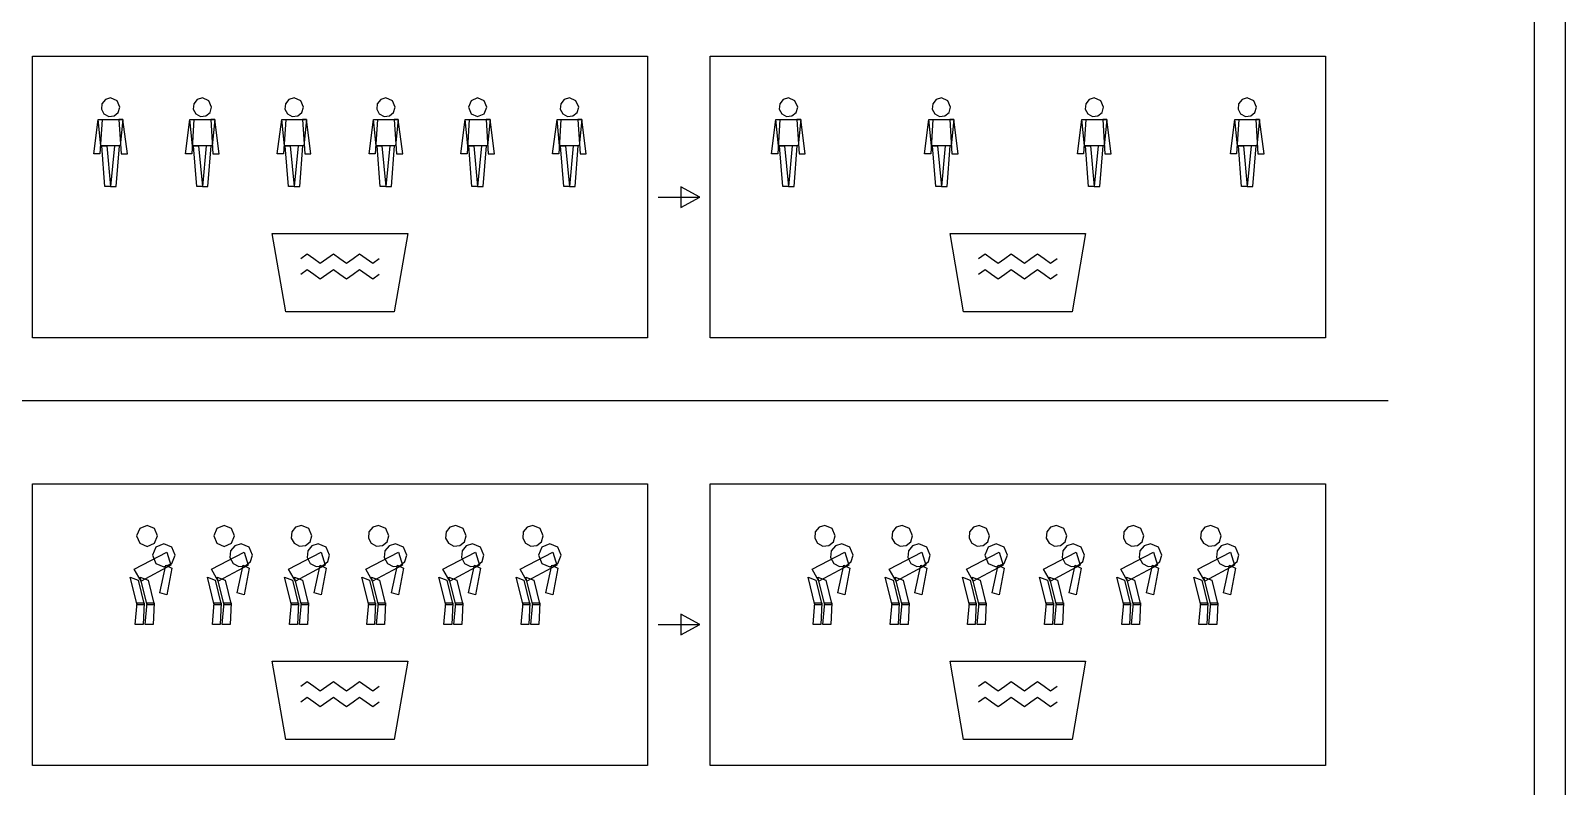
# Model space of a CAD drawing. Extents: x 0 to 118, y 2 to 170.
# Drawn here: x 44.9 to 118.5, y 91 to 127.2 of the extents above; entities that cross this region are included whole.
import ezdxf

# ---------------------------------------------------------------- set-up
doc = ezdxf.new("R2010")
doc.units = 0

msp = doc.modelspace()

# ---------------------------------------------------------------- linework, layer by layer
at = {"layer": 'Layer 1', "color": 7}
for points in [[(1.5, 168.5), (118.5, 168.5), (118.5, 1.5), (1.5, 1.5), (1.5, 168.5)], [(3, 167), (117, 167), (117, 3), (3, 3), (3, 167)], [(45, 126), (74.5, 126), (74.5, 112.5), (45, 112.5), (45, 126)], [(77.5, 126), (107, 126), (107, 112.5), (77.5, 112.5), (77.5, 126)], [(48.75, 124), (48.502077, 123.924793), (48.337719, 123.724522), (48.312325, 123.466691), (48.434454, 123.238204), (48.662941, 123.116075), (48.920772, 123.141469), (49.121043, 123.305827), (49.19625, 123.55375), (49.065546, 123.869296), (48.75, 124), (48.75, 124)], [(53.15, 124), (52.902077, 123.924793), (52.737719, 123.724522), (52.712325, 123.466691), (52.834454, 123.238204), (53.062941, 123.116075), (53.320772, 123.141469), (53.521043, 123.305827), (53.59625, 123.55375), (53.465546, 123.869296), (53.15, 124), (53.15, 124)], [(57.55, 124), (57.302077, 123.924793), (57.137719, 123.724522), (57.112325, 123.466691), (57.234454, 123.238204), (57.462941, 123.116075), (57.720772, 123.141469), (57.921043, 123.305827), (57.99625, 123.55375), (57.865546, 123.869296), (57.55, 124), (57.55, 124)], [(61.95, 124), (61.702077, 123.924793), (61.537719, 123.724522), (61.512325, 123.466691), (61.634454, 123.238204), (61.862941, 123.116075), (62.120772, 123.141469), (62.321043, 123.305827), (62.39625, 123.55375), (62.265546, 123.869296), (61.95, 124), (61.95, 124)], [(66.35, 124), (66.034454, 123.869296), (65.90375, 123.55375), (66.034454, 123.238204), (66.35, 123.1075), (66.665546, 123.238204), (66.79625, 123.55375), (66.665546, 123.869296), (66.35, 124), (66.35, 124)], [(70.75, 124), (70.502077, 123.924793), (70.337719, 123.724522), (70.312325, 123.466691), (70.434454, 123.238204), (70.662941, 123.116075), (70.920772, 123.141469), (71.121043, 123.305827), (71.19625, 123.55375), (71.065546, 123.869296), (70.75, 124), (70.75, 124)], [(81.25, 124), (81.002077, 123.924793), (80.837719, 123.724522), (80.812325, 123.466691), (80.934454, 123.238204), (81.162941, 123.116075), (81.420772, 123.141469), (81.621043, 123.305827), (81.69625, 123.55375), (81.565546, 123.869296), (81.25, 124), (81.25, 124)], [(88.583333, 124), (88.33541, 123.924793), (88.171052, 123.724522), (88.145658, 123.466691), (88.267787, 123.238204), (88.496274, 123.116075), (88.754106, 123.141469), (88.954377, 123.305827), (89.029583, 123.55375), (88.89888, 123.869296), (88.583333, 124), (88.583333, 124)], [(95.916667, 124), (95.668743, 123.924793), (95.504385, 123.724522), (95.478991, 123.466691), (95.60112, 123.238204), (95.829608, 123.116075), (96.087439, 123.141469), (96.28771, 123.305827), (96.362917, 123.55375), (96.232213, 123.869296), (95.916667, 124), (95.916667, 124)], [(103.25, 124), (103.002077, 123.924793), (102.837719, 123.724522), (102.812325, 123.466691), (102.934454, 123.238204), (103.162941, 123.116075), (103.420772, 123.141469), (103.621043, 123.305827), (103.69625, 123.55375), (103.565546, 123.869296), (103.25, 124), (103.25, 124)], [(75, 119.25), (77, 119.25)], [(56.5, 117.5), (63, 117.5)], [(89, 117.5), (95.5, 117.5)], [(57.865, 116.3), (58.179167, 116.525), (58.493333, 116.3), (58.8075, 116.075), (59.121667, 116.3), (59.435833, 116.525), (59.75, 116.3), (60.064167, 116.075), (60.378333, 116.3), (60.6925, 116.525), (61.006667, 116.3), (61.320833, 116.075), (61.635, 116.3)], [(90.365, 116.3), (90.679167, 116.525), (90.993333, 116.3), (91.3075, 116.075), (91.621667, 116.3), (91.935833, 116.525), (92.25, 116.3), (92.564167, 116.075), (92.878333, 116.3), (93.1925, 116.525), (93.506667, 116.3), (93.820833, 116.075), (94.135, 116.3)], [(57.865, 115.55), (58.179167, 115.775), (58.493333, 115.55), (58.8075, 115.325), (59.121667, 115.55), (59.435833, 115.775), (59.75, 115.55), (60.064167, 115.325), (60.378333, 115.55), (60.6925, 115.775), (61.006667, 115.55), (61.320833, 115.325), (61.635, 115.55)], [(90.365, 115.55), (90.679167, 115.775), (90.993333, 115.55), (91.3075, 115.325), (91.621667, 115.55), (91.935833, 115.775), (92.25, 115.55), (92.564167, 115.325), (92.878333, 115.55), (93.1925, 115.775), (93.506667, 115.55), (93.820833, 115.325), (94.135, 115.55)], [(7, 109.5), (110, 109.5)], [(45, 105.5), (74.5, 105.5), (74.5, 92), (45, 92), (45, 105.5)], [(77.5, 105.5), (107, 105.5), (107, 92), (77.5, 92), (77.5, 105.5)], [(50.5, 103.5), (50.14733, 103.35392), (50.00125, 103.00125), (50.14733, 102.64858), (50.5, 102.5025), (50.85267, 102.64858), (50.99875, 103.00125), (50.85267, 103.35392), (50.5, 103.5), (50.5, 103.5)], [(54.2, 103.5), (53.84733, 103.35392), (53.70125, 103.00125), (53.84733, 102.64858), (54.2, 102.5025), (54.55267, 102.64858), (54.69875, 103.00125), (54.55267, 103.35392), (54.2, 103.5), (54.2, 103.5)], [(57.9, 103.5), (57.622909, 103.415945), (57.439215, 103.192113), (57.410833, 102.903949), (57.54733, 102.64858), (57.802699, 102.512083), (58.090863, 102.540465), (58.314695, 102.724159), (58.39875, 103.00125), (58.25267, 103.35392), (57.9, 103.5), (57.9, 103.5)], [(61.6, 103.5), (61.322909, 103.415945), (61.139215, 103.192113), (61.110833, 102.903949), (61.24733, 102.64858), (61.502699, 102.512083), (61.790863, 102.540465), (62.014695, 102.724159), (62.09875, 103.00125), (61.95267, 103.35392), (61.6, 103.5), (61.6, 103.5)], [(65.3, 103.5), (65.022909, 103.415945), (64.839215, 103.192113), (64.810833, 102.903949), (64.94733, 102.64858), (65.202699, 102.512083), (65.490863, 102.540465), (65.714695, 102.724159), (65.79875, 103.00125), (65.65267, 103.35392), (65.3, 103.5), (65.3, 103.5)], [(69, 103.5), (68.722909, 103.415945), (68.539215, 103.192113), (68.510833, 102.903949), (68.64733, 102.64858), (68.902699, 102.512083), (69.190863, 102.540465), (69.414695, 102.724159), (69.49875, 103.00125), (69.35267, 103.35392), (69, 103.5), (69, 103.5)], [(83, 103.5), (82.722909, 103.415945), (82.539215, 103.192113), (82.510833, 102.903949), (82.64733, 102.64858), (82.902699, 102.512083), (83.190863, 102.540465), (83.414695, 102.724159), (83.49875, 103.00125), (83.35267, 103.35392), (83, 103.5), (83, 103.5)], [(86.7, 103.5), (86.422909, 103.415945), (86.239215, 103.192113), (86.210833, 102.903949), (86.34733, 102.64858), (86.602699, 102.512083), (86.890863, 102.540465), (87.114695, 102.724159), (87.19875, 103.00125), (87.05267, 103.35392), (86.7, 103.5), (86.7, 103.5)], [(90.4, 103.5), (90.122909, 103.415945), (89.939215, 103.192113), (89.910833, 102.903949), (90.04733, 102.64858), (90.302699, 102.512083), (90.590863, 102.540465), (90.814695, 102.724159), (90.89875, 103.00125), (90.75267, 103.35392), (90.4, 103.5), (90.4, 103.5)], [(94.1, 103.5), (93.822909, 103.415945), (93.639215, 103.192113), (93.610833, 102.903949), (93.74733, 102.64858), (94.002699, 102.512083), (94.290863, 102.540465), (94.514695, 102.724159), (94.59875, 103.00125), (94.45267, 103.35392), (94.1, 103.5), (94.1, 103.5)], [(97.8, 103.5), (97.522909, 103.415945), (97.339215, 103.192113), (97.310833, 102.903949), (97.44733, 102.64858), (97.702699, 102.512083), (97.990863, 102.540465), (98.214695, 102.724159), (98.29875, 103.00125), (98.15267, 103.35392), (97.8, 103.5), (97.8, 103.5)], [(101.5, 103.5), (101.222909, 103.415945), (101.039215, 103.192113), (101.010833, 102.903949), (101.14733, 102.64858), (101.402699, 102.512083), (101.690863, 102.540465), (101.914695, 102.724159), (101.99875, 103.00125), (101.85267, 103.35392), (101.5, 103.5), (101.5, 103.5)], [(51.3075, 102.62125), (50.921243, 102.461257), (50.76125, 102.075), (50.921243, 101.688743), (51.3075, 101.52875), (51.693757, 101.688743), (51.85375, 102.075), (51.693757, 102.461257), (51.3075, 102.62125), (51.3075, 102.62125)], [(55.0075, 102.62125), (54.70402, 102.52919), (54.502831, 102.284041), (54.471746, 101.968432), (54.621243, 101.688743), (54.900932, 101.539246), (55.216541, 101.570331), (55.46169, 101.77152), (55.55375, 102.075), (55.393757, 102.461257), (55.0075, 102.62125), (55.0075, 102.62125)], [(58.7075, 102.62125), (58.40402, 102.52919), (58.202831, 102.284041), (58.171746, 101.968432), (58.321243, 101.688743), (58.600932, 101.539246), (58.916541, 101.570331), (59.16169, 101.77152), (59.25375, 102.075), (59.093757, 102.461257), (58.7075, 102.62125), (58.7075, 102.62125)], [(62.4075, 102.62125), (62.10402, 102.52919), (61.902831, 102.284041), (61.871746, 101.968432), (62.021243, 101.688743), (62.300932, 101.539246), (62.616541, 101.570331), (62.86169, 101.77152), (62.95375, 102.075), (62.793757, 102.461257), (62.4075, 102.62125), (62.4075, 102.62125)], [(66.1075, 102.62125), (65.80402, 102.52919), (65.602831, 102.284041), (65.571746, 101.968432), (65.721243, 101.688743), (66.000932, 101.539246), (66.316541, 101.570331), (66.56169, 101.77152), (66.65375, 102.075), (66.493757, 102.461257), (66.1075, 102.62125), (66.1075, 102.62125)], [(69.8075, 102.62125), (69.421243, 102.461257), (69.26125, 102.075), (69.421243, 101.688743), (69.8075, 101.52875), (70.193757, 101.688743), (70.35375, 102.075), (70.193757, 102.461257), (69.8075, 102.62125), (69.8075, 102.62125)], [(83.8075, 102.62125), (83.50402, 102.52919), (83.302831, 102.284041), (83.271746, 101.968432), (83.421243, 101.688743), (83.700932, 101.539246), (84.016541, 101.570331), (84.26169, 101.77152), (84.35375, 102.075), (84.193757, 102.461257), (83.8075, 102.62125), (83.8075, 102.62125)], [(87.5075, 102.62125), (87.20402, 102.52919), (87.002831, 102.284041), (86.971746, 101.968432), (87.121243, 101.688743), (87.400932, 101.539246), (87.716541, 101.570331), (87.96169, 101.77152), (88.05375, 102.075), (87.893757, 102.461257), (87.5075, 102.62125), (87.5075, 102.62125)], [(91.2075, 102.62125), (90.821243, 102.461257), (90.66125, 102.075), (90.821243, 101.688743), (91.2075, 101.52875), (91.593757, 101.688743), (91.75375, 102.075), (91.593757, 102.461257), (91.2075, 102.62125), (91.2075, 102.62125)], [(94.9075, 102.62125), (94.60402, 102.52919), (94.402831, 102.284041), (94.371746, 101.968432), (94.521243, 101.688743), (94.800932, 101.539246), (95.116541, 101.570331), (95.36169, 101.77152), (95.45375, 102.075), (95.293757, 102.461257), (94.9075, 102.62125), (94.9075, 102.62125)], [(98.6075, 102.62125), (98.30402, 102.52919), (98.102831, 102.284041), (98.071746, 101.968432), (98.221243, 101.688743), (98.500932, 101.539246), (98.816541, 101.570331), (99.06169, 101.77152), (99.15375, 102.075), (98.993757, 102.461257), (98.6075, 102.62125), (98.6075, 102.62125)], [(102.3075, 102.62125), (102.00402, 102.52919), (101.802831, 102.284041), (101.771746, 101.968432), (101.921243, 101.688743), (102.200932, 101.539246), (102.516541, 101.570331), (102.76169, 101.77152), (102.85375, 102.075), (102.693757, 102.461257), (102.3075, 102.62125), (102.3075, 102.62125)], [(75, 98.75), (77, 98.75)], [(56.5, 97), (63, 97)], [(89, 97), (95.5, 97)], [(57.865, 95.8), (58.179167, 96.025), (58.493333, 95.8), (58.8075, 95.575), (59.121667, 95.8), (59.435833, 96.025), (59.75, 95.8), (60.064167, 95.575), (60.378333, 95.8), (60.6925, 96.025), (61.006667, 95.8), (61.320833, 95.575), (61.635, 95.8)], [(90.365, 95.8), (90.679167, 96.025), (90.993333, 95.8), (91.3075, 95.575), (91.621667, 95.8), (91.935833, 96.025), (92.25, 95.8), (92.564167, 95.575), (92.878333, 95.8), (93.1925, 96.025), (93.506667, 95.8), (93.820833, 95.575), (94.135, 95.8)], [(57.865, 95.05), (58.179167, 95.275), (58.493333, 95.05), (58.8075, 94.825), (59.121667, 95.05), (59.435833, 95.275), (59.75, 95.05), (60.064167, 94.825), (60.378333, 95.05), (60.6925, 95.275), (61.006667, 95.05), (61.320833, 94.825), (61.635, 95.05)], [(90.365, 95.05), (90.679167, 95.275), (90.993333, 95.05), (91.3075, 94.825), (91.621667, 95.05), (91.935833, 95.275), (92.25, 95.05), (92.564167, 94.825), (92.878333, 95.05), (93.1925, 95.275), (93.506667, 95.05), (93.820833, 94.825), (94.135, 95.05)]]:
    msp.add_lwpolyline(points, dxfattribs=at)
for points in [[(48.155, 122.973625), (48.34625, 122.973625), (48.24, 121.316125), (47.9425, 121.316125), (48.155, 122.973625)], [(48.155, 122.973625), (49.345, 122.973625), (49.2175, 121.698625), (48.2825, 121.698625), (48.155, 122.973625)], [(49.345, 122.973625), (49.15375, 122.973625), (49.26, 121.316125), (49.5575, 121.316125), (49.345, 122.973625)], [(52.555, 122.973625), (52.74625, 122.973625), (52.64, 121.316125), (52.3425, 121.316125), (52.555, 122.973625)], [(52.555, 122.973625), (53.745, 122.973625), (53.6175, 121.698625), (52.6825, 121.698625), (52.555, 122.973625)], [(53.745, 122.973625), (53.55375, 122.973625), (53.66, 121.316125), (53.9575, 121.316125), (53.745, 122.973625)], [(56.955, 122.973625), (57.14625, 122.973625), (57.04, 121.316125), (56.7425, 121.316125), (56.955, 122.973625)], [(56.955, 122.973625), (58.145, 122.973625), (58.0175, 121.698625), (57.0825, 121.698625), (56.955, 122.973625)], [(58.145, 122.973625), (57.95375, 122.973625), (58.06, 121.316125), (58.3575, 121.316125), (58.145, 122.973625)], [(61.355, 122.973625), (61.54625, 122.973625), (61.44, 121.316125), (61.1425, 121.316125), (61.355, 122.973625)], [(61.355, 122.973625), (62.545, 122.973625), (62.4175, 121.698625), (61.4825, 121.698625), (61.355, 122.973625)], [(62.545, 122.973625), (62.35375, 122.973625), (62.46, 121.316125), (62.7575, 121.316125), (62.545, 122.973625)], [(65.755, 122.973625), (65.94625, 122.973625), (65.84, 121.316125), (65.5425, 121.316125), (65.755, 122.973625)], [(65.755, 122.973625), (66.945, 122.973625), (66.8175, 121.698625), (65.8825, 121.698625), (65.755, 122.973625)], [(66.945, 122.973625), (66.75375, 122.973625), (66.86, 121.316125), (67.1575, 121.316125), (66.945, 122.973625)], [(70.155, 122.973625), (70.34625, 122.973625), (70.24, 121.316125), (69.9425, 121.316125), (70.155, 122.973625)], [(70.155, 122.973625), (71.345, 122.973625), (71.2175, 121.698625), (70.2825, 121.698625), (70.155, 122.973625)], [(71.345, 122.973625), (71.15375, 122.973625), (71.26, 121.316125), (71.5575, 121.316125), (71.345, 122.973625)], [(80.655, 122.973625), (80.84625, 122.973625), (80.74, 121.316125), (80.4425, 121.316125), (80.655, 122.973625)], [(80.655, 122.973625), (81.845, 122.973625), (81.7175, 121.698625), (80.7825, 121.698625), (80.655, 122.973625)], [(81.845, 122.973625), (81.65375, 122.973625), (81.76, 121.316125), (82.0575, 121.316125), (81.845, 122.973625)], [(87.988333, 122.973625), (88.179583, 122.973625), (88.073333, 121.316125), (87.775833, 121.316125), (87.988333, 122.973625)], [(87.988333, 122.973625), (89.178333, 122.973625), (89.050833, 121.698625), (88.115833, 121.698625), (87.988333, 122.973625)], [(89.178333, 122.973625), (88.987083, 122.973625), (89.093333, 121.316125), (89.390833, 121.316125), (89.178333, 122.973625)], [(95.321667, 122.973625), (95.512917, 122.973625), (95.406667, 121.316125), (95.109167, 121.316125), (95.321667, 122.973625)], [(95.321667, 122.973625), (96.511667, 122.973625), (96.384167, 121.698625), (95.449167, 121.698625), (95.321667, 122.973625)], [(96.511667, 122.973625), (96.320417, 122.973625), (96.426667, 121.316125), (96.724167, 121.316125), (96.511667, 122.973625)], [(102.655, 122.973625), (102.84625, 122.973625), (102.74, 121.316125), (102.4425, 121.316125), (102.655, 122.973625)], [(102.655, 122.973625), (103.845, 122.973625), (103.7175, 121.698625), (102.7825, 121.698625), (102.655, 122.973625)], [(103.845, 122.973625), (103.65375, 122.973625), (103.76, 121.316125), (104.0575, 121.316125), (103.845, 122.973625)], [(48.32925, 121.698625), (48.563, 121.698625), (48.75, 119.75), (48.47885, 119.75), (48.32925, 121.698625)], [(49.17075, 121.698625), (48.937, 121.698625), (48.75, 119.75), (49.02115, 119.75), (49.17075, 121.698625)], [(52.72925, 121.698625), (52.963, 121.698625), (53.15, 119.75), (52.87885, 119.75), (52.72925, 121.698625)], [(53.57075, 121.698625), (53.337, 121.698625), (53.15, 119.75), (53.42115, 119.75), (53.57075, 121.698625)], [(57.12925, 121.698625), (57.363, 121.698625), (57.55, 119.75), (57.27885, 119.75), (57.12925, 121.698625)], [(57.97075, 121.698625), (57.737, 121.698625), (57.55, 119.75), (57.82115, 119.75), (57.97075, 121.698625)], [(61.52925, 121.698625), (61.763, 121.698625), (61.95, 119.75), (61.67885, 119.75), (61.52925, 121.698625)], [(62.37075, 121.698625), (62.137, 121.698625), (61.95, 119.75), (62.22115, 119.75), (62.37075, 121.698625)], [(65.92925, 121.698625), (66.163, 121.698625), (66.35, 119.75), (66.07885, 119.75), (65.92925, 121.698625)], [(66.77075, 121.698625), (66.537, 121.698625), (66.35, 119.75), (66.62115, 119.75), (66.77075, 121.698625)], [(70.32925, 121.698625), (70.563, 121.698625), (70.75, 119.75), (70.47885, 119.75), (70.32925, 121.698625)], [(71.17075, 121.698625), (70.937, 121.698625), (70.75, 119.75), (71.02115, 119.75), (71.17075, 121.698625)], [(80.82925, 121.698625), (81.063, 121.698625), (81.25, 119.75), (80.97885, 119.75), (80.82925, 121.698625)], [(81.67075, 121.698625), (81.437, 121.698625), (81.25, 119.75), (81.52115, 119.75), (81.67075, 121.698625)], [(88.162583, 121.698625), (88.396333, 121.698625), (88.583333, 119.75), (88.312183, 119.75), (88.162583, 121.698625)], [(89.004083, 121.698625), (88.770333, 121.698625), (88.583333, 119.75), (88.854483, 119.75), (89.004083, 121.698625)], [(95.495917, 121.698625), (95.729667, 121.698625), (95.916667, 119.75), (95.645517, 119.75), (95.495917, 121.698625)], [(96.337417, 121.698625), (96.103667, 121.698625), (95.916667, 119.75), (96.187817, 119.75), (96.337417, 121.698625)], [(102.82925, 121.698625), (103.063, 121.698625), (103.25, 119.75), (102.97885, 119.75), (102.82925, 121.698625)], [(103.67075, 121.698625), (103.437, 121.698625), (103.25, 119.75), (103.52115, 119.75), (103.67075, 121.698625)], [(77, 119.25), (76.1, 119.745), (76.1, 118.755), (77, 119.25)], [(56.5, 117.5), (63, 117.5), (62.35, 113.75), (57.15, 113.75), (56.5, 117.5)], [(89, 117.5), (95.5, 117.5), (94.85, 113.75), (89.65, 113.75), (89, 117.5)], [(51.45, 102.2175), (51.64, 101.6), (50.215, 100.84), (49.8825, 101.41), (51.45, 102.2175)], [(51.4025, 101.6), (51.6875, 101.4575), (51.45, 100.175), (51.1175, 100.27), (51.4025, 101.6)], [(55.15, 102.2175), (55.34, 101.6), (53.915, 100.84), (53.5825, 101.41), (55.15, 102.2175)], [(55.1025, 101.6), (55.3875, 101.4575), (55.15, 100.175), (54.8175, 100.27), (55.1025, 101.6)], [(58.85, 102.2175), (59.04, 101.6), (57.615, 100.84), (57.2825, 101.41), (58.85, 102.2175)], [(58.8025, 101.6), (59.0875, 101.4575), (58.85, 100.175), (58.5175, 100.27), (58.8025, 101.6)], [(62.55, 102.2175), (62.74, 101.6), (61.315, 100.84), (60.9825, 101.41), (62.55, 102.2175)], [(62.5025, 101.6), (62.7875, 101.4575), (62.55, 100.175), (62.2175, 100.27), (62.5025, 101.6)], [(66.25, 102.2175), (66.44, 101.6), (65.015, 100.84), (64.6825, 101.41), (66.25, 102.2175)], [(66.2025, 101.6), (66.4875, 101.4575), (66.25, 100.175), (65.9175, 100.27), (66.2025, 101.6)], [(69.95, 102.2175), (70.14, 101.6), (68.715, 100.84), (68.3825, 101.41), (69.95, 102.2175)], [(69.9025, 101.6), (70.1875, 101.4575), (69.95, 100.175), (69.6175, 100.27), (69.9025, 101.6)], [(83.95, 102.2175), (84.14, 101.6), (82.715, 100.84), (82.3825, 101.41), (83.95, 102.2175)], [(83.9025, 101.6), (84.1875, 101.4575), (83.95, 100.175), (83.6175, 100.27), (83.9025, 101.6)], [(87.65, 102.2175), (87.84, 101.6), (86.415, 100.84), (86.0825, 101.41), (87.65, 102.2175)], [(87.6025, 101.6), (87.8875, 101.4575), (87.65, 100.175), (87.3175, 100.27), (87.6025, 101.6)], [(91.35, 102.2175), (91.54, 101.6), (90.115, 100.84), (89.7825, 101.41), (91.35, 102.2175)], [(91.3025, 101.6), (91.5875, 101.4575), (91.35, 100.175), (91.0175, 100.27), (91.3025, 101.6)], [(95.05, 102.2175), (95.24, 101.6), (93.815, 100.84), (93.4825, 101.41), (95.05, 102.2175)], [(95.0025, 101.6), (95.2875, 101.4575), (95.05, 100.175), (94.7175, 100.27), (95.0025, 101.6)], [(98.75, 102.2175), (98.94, 101.6), (97.515, 100.84), (97.1825, 101.41), (98.75, 102.2175)], [(98.7025, 101.6), (98.9875, 101.4575), (98.75, 100.175), (98.4175, 100.27), (98.7025, 101.6)], [(102.45, 102.2175), (102.64, 101.6), (101.215, 100.84), (100.8825, 101.41), (102.45, 102.2175)], [(102.4025, 101.6), (102.6875, 101.4575), (102.45, 100.175), (102.1175, 100.27), (102.4025, 101.6)], [(49.6925, 101.03), (50.0725, 100.8875), (50.3575, 99.7), (50.025, 99.7), (49.6925, 101.03)], [(50.1675, 101.03), (50.5475, 100.8875), (50.8325, 99.7), (50.5, 99.7), (50.1675, 101.03)], [(53.3925, 101.03), (53.7725, 100.8875), (54.0575, 99.7), (53.725, 99.7), (53.3925, 101.03)], [(53.8675, 101.03), (54.2475, 100.8875), (54.5325, 99.7), (54.2, 99.7), (53.8675, 101.03)], [(57.0925, 101.03), (57.4725, 100.8875), (57.7575, 99.7), (57.425, 99.7), (57.0925, 101.03)], [(57.5675, 101.03), (57.9475, 100.8875), (58.2325, 99.7), (57.9, 99.7), (57.5675, 101.03)], [(60.7925, 101.03), (61.1725, 100.8875), (61.4575, 99.7), (61.125, 99.7), (60.7925, 101.03)], [(61.2675, 101.03), (61.6475, 100.8875), (61.9325, 99.7), (61.6, 99.7), (61.2675, 101.03)], [(64.4925, 101.03), (64.8725, 100.8875), (65.1575, 99.7), (64.825, 99.7), (64.4925, 101.03)], [(64.9675, 101.03), (65.3475, 100.8875), (65.6325, 99.7), (65.3, 99.7), (64.9675, 101.03)], [(68.1925, 101.03), (68.5725, 100.8875), (68.8575, 99.7), (68.525, 99.7), (68.1925, 101.03)], [(68.6675, 101.03), (69.0475, 100.8875), (69.3325, 99.7), (69, 99.7), (68.6675, 101.03)], [(82.1925, 101.03), (82.5725, 100.8875), (82.8575, 99.7), (82.525, 99.7), (82.1925, 101.03)], [(82.6675, 101.03), (83.0475, 100.8875), (83.3325, 99.7), (83, 99.7), (82.6675, 101.03)], [(85.8925, 101.03), (86.2725, 100.8875), (86.5575, 99.7), (86.225, 99.7), (85.8925, 101.03)], [(86.3675, 101.03), (86.7475, 100.8875), (87.0325, 99.7), (86.7, 99.7), (86.3675, 101.03)], [(89.5925, 101.03), (89.9725, 100.8875), (90.2575, 99.7), (89.925, 99.7), (89.5925, 101.03)], [(90.0675, 101.03), (90.4475, 100.8875), (90.7325, 99.7), (90.4, 99.7), (90.0675, 101.03)], [(93.2925, 101.03), (93.6725, 100.8875), (93.9575, 99.7), (93.625, 99.7), (93.2925, 101.03)], [(93.7675, 101.03), (94.1475, 100.8875), (94.4325, 99.7), (94.1, 99.7), (93.7675, 101.03)], [(96.9925, 101.03), (97.3725, 100.8875), (97.6575, 99.7), (97.325, 99.7), (96.9925, 101.03)], [(97.4675, 101.03), (97.8475, 100.8875), (98.1325, 99.7), (97.8, 99.7), (97.4675, 101.03)], [(100.6925, 101.03), (101.0725, 100.8875), (101.3575, 99.7), (101.025, 99.7), (100.6925, 101.03)], [(101.1675, 101.03), (101.5475, 100.8875), (101.8325, 99.7), (101.5, 99.7), (101.1675, 101.03)], [(50.025, 99.795), (50.3575, 99.795), (50.31, 98.75), (49.93, 98.75), (50.025, 99.795)], [(50.5, 99.795), (50.8325, 99.795), (50.785, 98.75), (50.405, 98.75), (50.5, 99.795)], [(53.725, 99.795), (54.0575, 99.795), (54.01, 98.75), (53.63, 98.75), (53.725, 99.795)], [(54.2, 99.795), (54.5325, 99.795), (54.485, 98.75), (54.105, 98.75), (54.2, 99.795)], [(57.425, 99.795), (57.7575, 99.795), (57.71, 98.75), (57.33, 98.75), (57.425, 99.795)], [(57.9, 99.795), (58.2325, 99.795), (58.185, 98.75), (57.805, 98.75), (57.9, 99.795)], [(61.125, 99.795), (61.4575, 99.795), (61.41, 98.75), (61.03, 98.75), (61.125, 99.795)], [(61.6, 99.795), (61.9325, 99.795), (61.885, 98.75), (61.505, 98.75), (61.6, 99.795)], [(64.825, 99.795), (65.1575, 99.795), (65.11, 98.75), (64.73, 98.75), (64.825, 99.795)], [(65.3, 99.795), (65.6325, 99.795), (65.585, 98.75), (65.205, 98.75), (65.3, 99.795)], [(68.525, 99.795), (68.8575, 99.795), (68.81, 98.75), (68.43, 98.75), (68.525, 99.795)], [(69, 99.795), (69.3325, 99.795), (69.285, 98.75), (68.905, 98.75), (69, 99.795)], [(82.525, 99.795), (82.8575, 99.795), (82.81, 98.75), (82.43, 98.75), (82.525, 99.795)], [(83, 99.795), (83.3325, 99.795), (83.285, 98.75), (82.905, 98.75), (83, 99.795)], [(86.225, 99.795), (86.5575, 99.795), (86.51, 98.75), (86.13, 98.75), (86.225, 99.795)], [(86.7, 99.795), (87.0325, 99.795), (86.985, 98.75), (86.605, 98.75), (86.7, 99.795)], [(89.925, 99.795), (90.2575, 99.795), (90.21, 98.75), (89.83, 98.75), (89.925, 99.795)], [(90.4, 99.795), (90.7325, 99.795), (90.685, 98.75), (90.305, 98.75), (90.4, 99.795)], [(93.625, 99.795), (93.9575, 99.795), (93.91, 98.75), (93.53, 98.75), (93.625, 99.795)], [(94.1, 99.795), (94.4325, 99.795), (94.385, 98.75), (94.005, 98.75), (94.1, 99.795)], [(97.325, 99.795), (97.6575, 99.795), (97.61, 98.75), (97.23, 98.75), (97.325, 99.795)], [(97.8, 99.795), (98.1325, 99.795), (98.085, 98.75), (97.705, 98.75), (97.8, 99.795)], [(101.025, 99.795), (101.3575, 99.795), (101.31, 98.75), (100.93, 98.75), (101.025, 99.795)], [(101.5, 99.795), (101.8325, 99.795), (101.785, 98.75), (101.405, 98.75), (101.5, 99.795)], [(77, 98.75), (76.1, 99.245), (76.1, 98.255), (77, 98.75)], [(56.5, 97), (63, 97), (62.35, 93.25), (57.15, 93.25), (56.5, 97)], [(89, 97), (95.5, 97), (94.85, 93.25), (89.65, 93.25), (89, 97)]]:
    msp.add_lwpolyline(points, close=True, dxfattribs=at)

doc.saveas('drawing.dxf')
